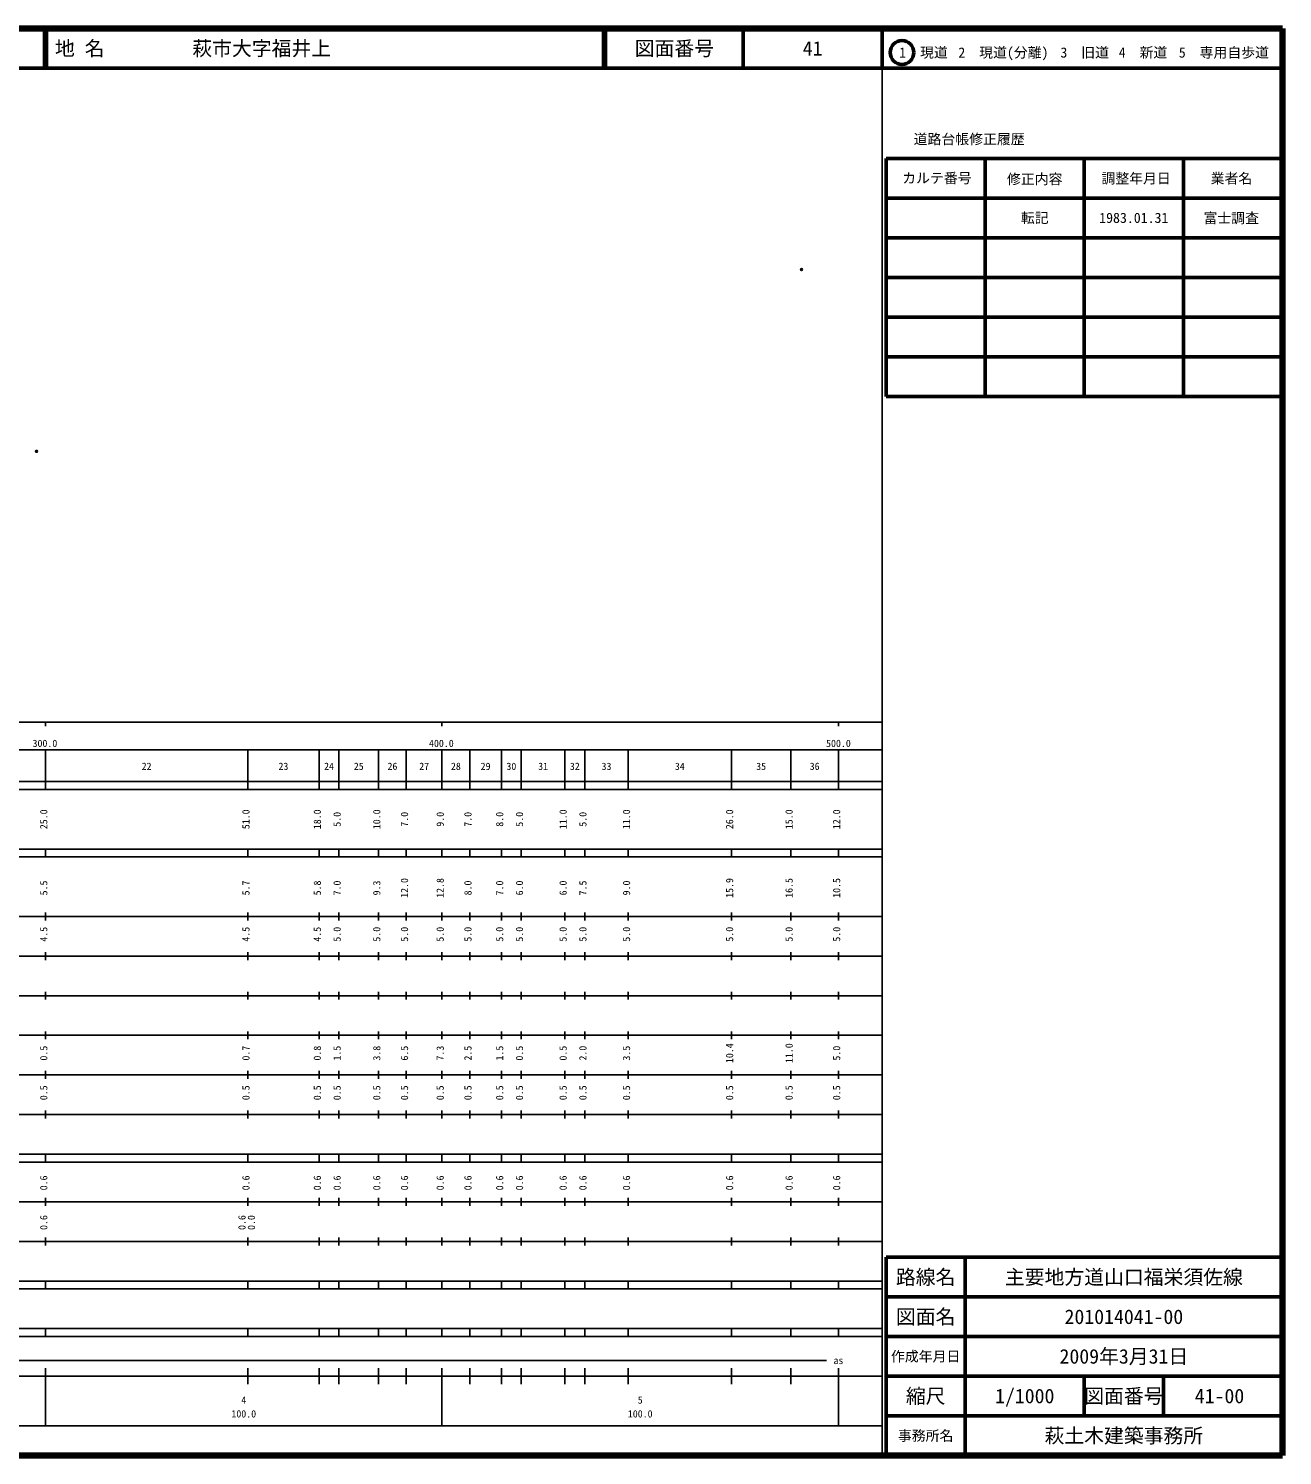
# Model space of a CAD drawing. Units: millimetres on the paper. Extents: x 40 to 680, y 20 to 380.
# Drawn here: x 363.7 to 680, y 20 to 380 of the extents above; entities that cross this region are included whole.
import ezdxf
from ezdxf.enums import TextEntityAlignment as Align

# ---------------------------------------------------------------- set-up
doc = ezdxf.new("R2010")
doc.units = ezdxf.units.MM
doc.header["$PDMODE"] = 32
doc.header["$PDSIZE"] = 0.5
doc.layers.add('M-OTRS', color=6, linetype='Continuous')
doc.layers.add('M-TTL-TXT', color=7, linetype='Continuous')
for name, color, linetype, lineweight in [('M-TTL', 2, 'Continuous', 140), ('M-TTL-BAND', 7, 'Continuous', 25), ('M-TTL-FRAM', 2, 'Continuous', 50), ('M-TTL-LINE', 7, 'Continuous', 50)]:
    doc.layers.add(name, color=color, linetype=linetype, lineweight=lineweight)
doc.styles.add('ＭＳ ゴシック', font='')
doc.styles.get('ＭＳ ゴシック').set_extended_font_data('MS Gothic')

msp = doc.modelspace()

# ---------------------------------------------------------------- linework, layer by layer
at = {"layer": 'M-OTRS'}
for p in [(558.697, 319.181), (365.741, 273.332)]:
    msp.add_point(p, dxfattribs=at)
at = {"layer": 'M-TTL'}
for p, q in [((680, 380), (40, 380)), ((680, 20), (680, 380)), ((40, 20), (680, 20))]:
    msp.add_line(p, q, dxfattribs=at)
at = {"layer": 'M-TTL-BAND'}
for p, q in [((579, 20), (579, 370)), ((40, 205), (579, 205)), ((368, 205), (368, 204)), ((468, 205), (468, 204)), ((568, 205), (568, 204)), ((68, 198), (579, 198)), ((368, 188), (368, 198)), ((419, 188), (419, 198)), ((437, 188), (437, 198)), ((442, 188), (442, 198)), ((452, 188), (452, 198)), ((459, 188), (459, 198)), ((468, 188), (468, 198)), ((475, 188), (475, 198)), ((483, 188), (483, 198)), ((488, 188), (488, 198)), ((499, 188), (499, 198)), ((504, 188), (504, 198)), ((515, 188), (515, 198)), ((541, 188), (541, 198)), ((556, 188), (556, 198)), ((568, 188), (568, 198)), ((40, 190), (579, 190)), ((40, 188), (579, 188)), ((40, 173), (579, 173)), ((368, 171), (368, 173)), ((419, 171), (419, 173)), ((437, 171), (437, 173)), ((442, 171), (442, 173)), ((452, 171), (452, 173)), ((459, 171), (459, 173)), ((468, 171), (468, 173)), ((475, 171), (475, 173)), ((483, 171), (483, 173)), ((488, 171), (488, 173)), ((499, 171), (499, 173)), ((504, 171), (504, 173)), ((515, 171), (515, 173)), ((541, 171), (541, 173)), ((556, 171), (556, 173)), ((568, 171), (568, 173)), ((40, 171), (579, 171)), ((40, 156), (579, 156)), ((368, 155), (368, 157)), ((419, 155), (419, 157)), ((437, 155), (437, 157)), ((442, 155), (442, 157)), ((452, 155), (452, 157)), ((459, 155), (459, 157)), ((468, 155), (468, 157)), ((475, 155), (475, 157)), ((483, 155), (483, 157)), ((488, 155), (488, 157)), ((499, 155), (499, 157)), ((504, 155), (504, 157)), ((515, 155), (515, 157)), ((541, 155), (541, 157)), ((556, 155), (556, 157)), ((568, 155), (568, 157)), ((46, 146), (579, 146)), ((368, 145), (368, 147)), ((419, 145), (419, 147)), ((437, 145), (437, 147)), ((442, 145), (442, 147)), ((452, 145), (452, 147)), ((459, 145), (459, 147)), ((468, 145), (468, 147)), ((475, 145), (475, 147)), ((483, 145), (483, 147)), ((488, 145), (488, 147)), ((499, 145), (499, 147)), ((504, 145), (504, 147)), ((515, 145), (515, 147)), ((541, 145), (541, 147)), ((556, 145), (556, 147)), ((568, 145), (568, 147)), ((368, 135), (368, 137)), ((419, 135), (419, 137)), ((437, 135), (437, 137)), ((442, 135), (442, 137)), ((452, 135), (452, 137)), ((459, 135), (459, 137)), ((468, 135), (468, 137)), ((475, 135), (475, 137)), ((483, 135), (483, 137)), ((488, 135), (488, 137)), ((499, 135), (499, 137)), ((504, 135), (504, 137)), ((515, 135), (515, 137)), ((541, 135), (541, 137)), ((556, 135), (556, 137)), ((568, 135), (568, 137)), ((52, 136), (579, 136)), ((46, 126), (579, 126)), ((368, 125), (368, 127)), ((419, 125), (419, 127)), ((437, 125), (437, 127)), ((442, 125), (442, 127)), ((452, 125), (452, 127)), ((459, 125), (459, 127)), ((468, 125), (468, 127)), ((475, 125), (475, 127)), ((483, 125), (483, 127)), ((488, 125), (488, 127)), ((499, 125), (499, 127)), ((504, 125), (504, 127)), ((515, 125), (515, 127)), ((541, 125), (541, 127)), ((556, 125), (556, 127)), ((568, 125), (568, 127)), ((52, 116), (579, 116)), ((368, 115), (368, 117)), ((419, 115), (419, 117)), ((437, 115), (437, 117)), ((442, 115), (442, 117)), ((452, 115), (452, 117)), ((459, 115), (459, 117)), ((468, 115), (468, 117)), ((475, 115), (475, 117)), ((483, 115), (483, 117)), ((488, 115), (488, 117)), ((499, 115), (499, 117)), ((504, 115), (504, 117)), ((515, 115), (515, 117)), ((541, 115), (541, 117)), ((556, 115), (556, 117)), ((568, 115), (568, 117)), ((46, 106), (579, 106)), ((368, 105), (368, 107)), ((419, 105), (419, 107)), ((437, 105), (437, 107)), ((442, 105), (442, 107)), ((452, 105), (452, 107)), ((459, 105), (459, 107)), ((468, 105), (468, 107)), ((475, 105), (475, 107)), ((483, 105), (483, 107)), ((488, 105), (488, 107)), ((499, 105), (499, 107)), ((504, 105), (504, 107)), ((515, 105), (515, 107)), ((541, 105), (541, 107)), ((556, 105), (556, 107)), ((568, 105), (568, 107)), ((40, 96), (579, 96)), ((40, 94), (579, 94)), ((368, 94), (368, 96)), ((419, 94), (419, 96)), ((437, 94), (437, 96)), ((442, 94), (442, 96)), ((452, 94), (452, 96)), ((459, 94), (459, 96)), ((468, 94), (468, 96)), ((475, 94), (475, 96)), ((483, 94), (483, 96)), ((488, 94), (488, 96)), ((499, 94), (499, 96)), ((504, 94), (504, 96)), ((515, 94), (515, 96)), ((541, 94), (541, 96)), ((556, 94), (556, 96)), ((568, 94), (568, 96)), ((49, 84), (579, 84)), ((368, 83), (368, 85)), ((419, 83), (419, 85)), ((437, 83), (437, 85)), ((442, 83), (442, 85)), ((452, 83), (452, 85)), ((459, 83), (459, 85)), ((468, 83), (468, 85)), ((475, 83), (475, 85)), ((483, 83), (483, 85)), ((488, 83), (488, 85)), ((499, 83), (499, 85)), ((504, 83), (504, 85)), ((515, 83), (515, 85)), ((541, 83), (541, 85)), ((556, 83), (556, 85)), ((568, 83), (568, 85)), ((40, 74), (579, 74)), ((368, 73), (368, 75)), ((419, 73), (419, 75)), ((437, 73), (437, 75)), ((442, 73), (442, 75)), ((452, 73), (452, 75)), ((459, 73), (459, 75)), ((468, 73), (468, 75)), ((475, 73), (475, 75)), ((483, 73), (483, 75)), ((488, 73), (488, 75)), ((499, 73), (499, 75)), ((504, 73), (504, 75)), ((515, 73), (515, 75)), ((541, 73), (541, 75)), ((556, 73), (556, 75)), ((568, 73), (568, 75)), ((40, 64), (579, 64)), ((40, 62), (579, 62)), ((368, 62), (368, 64)), ((419, 62), (419, 64)), ((437, 62), (437, 64)), ((442, 62), (442, 64)), ((452, 62), (452, 64)), ((459, 62), (459, 64)), ((468, 62), (468, 64)), ((475, 62), (475, 64)), ((483, 62), (483, 64)), ((488, 62), (488, 64)), ((499, 62), (499, 64)), ((504, 62), (504, 64)), ((515, 62), (515, 64)), ((541, 62), (541, 64)), ((556, 62), (556, 64)), ((568, 62), (568, 64)), ((40, 52), (579, 52)), ((368, 50), (368, 52)), ((419, 50), (419, 52)), ((437, 50), (437, 52)), ((442, 50), (442, 52)), ((452, 50), (452, 52)), ((459, 50), (459, 52)), ((468, 50), (468, 52)), ((475, 50), (475, 52)), ((483, 50), (483, 52)), ((488, 50), (488, 52)), ((499, 50), (499, 52)), ((504, 50), (504, 52)), ((515, 50), (515, 52)), ((541, 50), (541, 52)), ((556, 50), (556, 52)), ((568, 50), (568, 52)), ((40, 50), (579, 50)), ((71, 44), (565, 44)), ((40, 40), (579, 40)), ((368, 27.5), (368, 42)), ((419, 38), (419, 42)), ((437, 38), (437, 42)), ((442, 38), (442, 42)), ((452, 38), (452, 42)), ((459, 38), (459, 42)), ((468, 27.5), (468, 42)), ((475, 38), (475, 42)), ((483, 38), (483, 42)), ((488, 38), (488, 42)), ((499, 38), (499, 42)), ((504, 38), (504, 42)), ((515, 38), (515, 42)), ((541, 38), (541, 42)), ((556, 38), (556, 42)), ((568, 27.5), (568, 42)), ((68, 27.5), (579, 27.5))]:
    msp.add_line(p, q, dxfattribs=at)
at = {"layer": 'M-TTL-FRAM'}
for p, q in [((580, 347.197), (580, 287.197)), ((580, 347.197), (680, 347.197)), ((580, 287.197), (680, 287.197)), ((680, 70), (580, 70)), ((580, 70), (580, 20))]:
    msp.add_line(p, q, dxfattribs=at)
at = {"layer": 'M-TTL-LINE'}
for p, q in [((367.75, 380), (367.75, 370)), ((368.25, 380), (368.25, 370)), ((508.747, 380), (508.747, 370)), ((509.247, 380), (509.247, 370)), ((543.997, 380), (543.997, 370)), ((579, 380), (579, 370)), ((40, 370), (680, 370)), ((605, 347.197), (605, 287.197)), ((630, 347.197), (630, 287.197)), ((655, 347.197), (655, 287.197)), ((580, 337.197), (680, 337.197)), ((580, 327.197), (680, 327.197)), ((580, 317.197), (680, 317.197)), ((580, 307.197), (680, 307.197)), ((580, 297.197), (680, 297.197)), ((600, 70), (600, 20)), ((680, 60), (580, 60)), ((680, 50), (580, 50)), ((680, 40), (580, 40)), ((630, 40), (630, 30)), ((650, 40), (650, 30)), ((680, 30), (580, 30))]:
    msp.add_line(p, q, dxfattribs=at)
msp.add_circle((584.031, 373.958), 3, dxfattribs=at)

# ---------------------------------------------------------------- texts
at = {"layer": 'M-TTL-BAND', "style": 'ＭＳ ゴシック'}
for s, p in [('300.0', (367.844, 198.195)), ('400.0', (467.844, 198.195)), ('500.0', (568, 198.195)), ('22', (393.5, 192.405)), ('23', (428, 192.405)), ('24', (439.5, 192.405)), ('25', (447, 192.405)), ('26', (455.5, 192.405)), ('27', (463.5, 192.405)), ('28', (471.5, 192.405)), ('29', (479, 192.405)), ('30', (485.5, 192.405)), ('31', (493.5, 192.405)), ('32', (501.5, 192.405)), ('33', (509.5, 192.405)), ('34', (528, 192.405)), ('35', (548.5, 192.405)), ('36', (562, 192.405)), ('as', (568, 42.5)), ('4', (418, 32.523)), ('5', (518, 32.523)), ('100.0', (418, 29.033)), ('100.0', (518, 29.033))]:
    msp.add_text(s, height=1.833, dxfattribs=at).set_placement(p, align=Align.BOTTOM_CENTER)
for s, p in [('25.0', (369, 180.5)), ('51.0', (420, 180.5)), ('18.0', (438, 180.5)), ('5.0', (443, 180.5)), ('10.0', (453, 180.5)), ('7.0', (460, 180.5)), ('9.0', (469, 180.5)), ('7.0', (476, 180.5)), ('8.0', (484, 180.5)), ('5.0', (489, 180.5)), ('11.0', (500, 180.5)), ('5.0', (505, 180.5)), ('11.0', (516, 180.5)), ('26.0', (542, 180.5)), ('15.0', (557, 180.5)), ('12.0', (569, 180.5)), ('5.5', (369, 163.174)), ('5.7', (420, 163.174)), ('5.8', (438, 163.174)), ('7.0', (443, 163.174)), ('9.3', (453, 163.174)), ('12.0', (460, 163.174)), ('12.8', (469, 163.174)), ('8.0', (476, 163.174)), ('7.0', (484, 163.174)), ('6.0', (489, 163.174)), ('6.0', (500, 163.174)), ('7.5', (505, 163.174)), ('9.0', (516, 163.174)), ('15.9', (542, 163.174)), ('16.5', (557, 163.174)), ('10.5', (569, 163.174)), ('4.5', (369, 151.5)), ('4.5', (420, 151.5)), ('4.5', (438, 151.5)), ('5.0', (443, 151.5)), ('5.0', (453, 151.5)), ('5.0', (460, 151.5)), ('5.0', (469, 151.5)), ('5.0', (476, 151.5)), ('5.0', (484, 151.5)), ('5.0', (489, 151.5)), ('5.0', (500, 151.5)), ('5.0', (505, 151.5)), ('5.0', (516, 151.5)), ('5.0', (542, 151.5)), ('5.0', (557, 151.5)), ('5.0', (569, 151.5)), ('0.5', (369, 121.5)), ('0.7', (420, 121.5)), ('0.8', (438, 121.5)), ('1.5', (443, 121.5)), ('3.8', (453, 121.5)), ('6.5', (460, 121.5)), ('7.3', (469, 121.5)), ('2.5', (476, 121.5)), ('1.5', (484, 121.5)), ('0.5', (489, 121.5)), ('0.5', (500, 121.5)), ('2.0', (505, 121.5)), ('3.5', (516, 121.5)), ('10.4', (542, 121.5)), ('11.0', (557, 121.5)), ('5.0', (569, 121.5)), ('0.5', (369, 111.5)), ('0.5', (420, 111.5)), ('0.5', (438, 111.5)), ('0.5', (443, 111.5)), ('0.5', (453, 111.5)), ('0.5', (460, 111.5)), ('0.5', (469, 111.5)), ('0.5', (476, 111.5)), ('0.5', (484, 111.5)), ('0.5', (489, 111.5)), ('0.5', (500, 111.5)), ('0.5', (505, 111.5)), ('0.5', (516, 111.5)), ('0.5', (542, 111.5)), ('0.5', (557, 111.5)), ('0.5', (569, 111.5)), ('0.6', (369, 88.764)), ('0.6', (420, 88.764)), ('0.6', (438, 88.764)), ('0.6', (443, 88.764)), ('0.6', (453, 88.764)), ('0.6', (460, 88.764)), ('0.6', (469, 88.764)), ('0.6', (476, 88.764)), ('0.6', (484, 88.764)), ('0.6', (489, 88.764)), ('0.6', (500, 88.764)), ('0.6', (505, 88.764)), ('0.6', (516, 88.764)), ('0.6', (542, 88.764)), ('0.6', (557, 88.764)), ('0.6', (569, 88.764)), ('0.6', (369, 78.764)), ('0.6', (419, 78.764)), ('0.0', (421.37, 78.764))]:
    msp.add_text(s, height=1.833, rotation=90, dxfattribs=at).set_placement(p, align=Align.BOTTOM_CENTER)
at = {"layer": 'M-TTL-TXT', "style": 'ＭＳ ゴシック'}
for s, p in [('地 名', (370.38, 375)), ('萩市大字福井上', (405.024, 375))]:
    msp.add_text(s, height=3.666, dxfattribs=at).set_placement(p, align=Align.MIDDLE_LEFT)
for s, height, p in [('図面番号', 3.666, (526.622, 375)), ('41', 3.666, (561.497, 375)), ('1\u3000現道', 2.566, (589.448, 373.958)), ('2\u3000現道(分離)', 2.566, (609.619, 373.958)), ('3\u3000旧道', 2.566, (630.121, 373.958)), ('4\u3000新道', 2.566, (644.824, 373.958)), ('5\u3000専用自歩道', 2.566, (665.228, 373.958)), ('道路台帳修正履歴', 2.566, (600.968, 352.113)), ('カルテ番号', 2.566, (592.839, 342.277)), ('修正内容', 2.566, (617.509, 342.023)), ('調整年月日', 2.566, (643.089, 342.197)), ('業者名', 2.566, (667.134, 342.197)), ('転記', 2.566, (617.5, 332.245)), ('1983.01.31', 2.566, (642.5, 332.245)), ('富士調査', 2.566, (667.077, 332.189)), ('路線名', 3.666, (590, 65)), ('路線名', 3.666, (590, 65)), ('主要地方道山口福栄須佐線', 3.666, (640, 65)), ('図面名', 3.666, (590, 55)), ('図面名', 3.666, (590, 55)), ('201014041-00', 3.666, (640, 55)), ('2009年3月31日', 3.666, (640, 45)), ('作成年月日', 2.566, (590, 45)), ('作成年月日', 2.566, (590, 45)), ('縮尺', 3.666, (590, 35)), ('縮尺', 3.666, (590, 35)), ('1/1000', 3.666, (615, 35)), ('図面番号', 3.666, (640, 35)), ('図面番号', 3.666, (640, 35)), ('41-00', 3.666, (664.125, 35)), ('事務所名', 2.566, (590, 25)), ('事務所名', 2.566, (590, 25)), ('萩土木建築事務所', 3.666, (640, 25))]:
    msp.add_text(s, height=height, dxfattribs=at).set_placement(p, align=Align.MIDDLE_CENTER)

doc.saveas('drawing.dxf')
